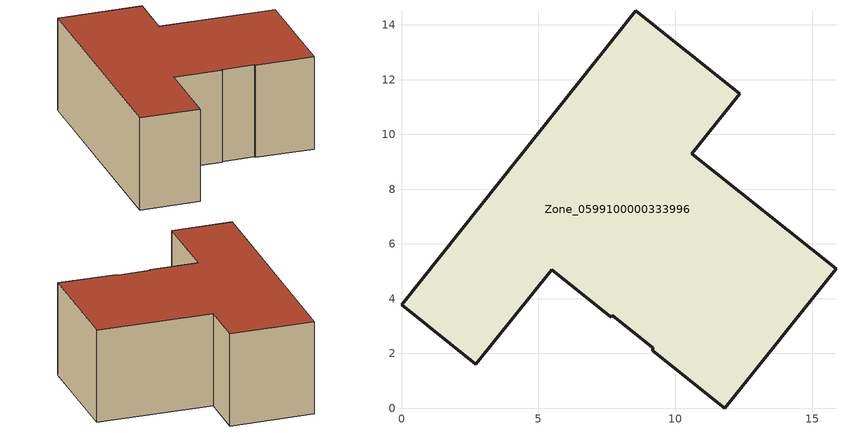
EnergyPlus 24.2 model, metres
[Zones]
Zone_0599100000333996
 floor ground (C_G): 9.18,2.2 7.7,3.39 7.66,3.32 5.48,5.06 2.71,1.6 0,3.77 8.55,14.51 12.36,11.48 10.61,9.29 15.87,5.1 11.8,0 9.18,2.1 z0.41
 wall outside (C_F): 12.36,11.48 8.55,14.51 0,3.77 2.71,1.6 5.48,5.06 7.66,3.32 7.7,3.39 9.18,2.2 9.18,2.1 11.8,0 15.87,5.1 10.61,9.29 12.36,11.48 z0.41:5.94
 roof outside (C_R): 7.7,3.39 9.18,2.2 9.18,2.1 11.8,0 15.87,5.1 10.61,9.29 12.36,11.48 8.55,14.51 0,3.77 2.71,1.6 5.48,5.06 7.66,3.32 z5.94
[BUILDING]
Pand.0599100000333996: North Axis=0; Terrain=City; Loads Convergence Tolerance Value=0.04; Temperature Convergence Tolerance Value=0.4; Solar Distribution=FullExterior; Maximum Number of Warmup Days=25; Minimum Number of Warmup Days=1
[Site:Location]
Rotterdam.The.Hague.AP_ZH_NLD Design_Conditions: Latitude=51.96; Longitude=4.45; Time Zone=1; Elevation=-4.5
[SITE:GROUNDTEMPERATURE:BUILDINGSURFACE]
18, 18, 18, 18, 18, 18, 18, 18, 18, 18, 18, 18
[MATERIAL] Thermal Absorptance=0.9; Solar Absorptance=0.7; Visible Absorptance=0.7
Name | Roughness | Thickness | Conductivity | Density | Specific Heat
G.TC.1975-1991 | MediumSmooth | 0.15 | 0.288461 | 540 | 1210
F.TC.1975-1991 | Rough | 0.3 | 0.230769 | 1920 | 840
R.TC.1975-1991 | MediumRough | 0.2 | 0.153846 | 1500 | 1000
[CONSTRUCTION]
C_G: G.TC.1975-1991
C_F: F.TC.1975-1991
C_R: R.TC.1975-1991
[ZONE]
Zone_0599100000333996: Type=1; Multiplier=1; Ceiling Height=Autocalculate; Volume=Autocalculate; Floor Area=autocalculate; Part of Total Floor Area=Yes
[ZONEINFILTRATION:DESIGNFLOWRATE]
Infil_Zone_0599100000333996: Zone or ZoneList or Space or SpaceList=Zone_0599100000333996; Schedule=AlwaysOn; Design Flow Rate Calculation Method=Flow/Area; Flow Rate per Floor Area=0.003; Constant Term Coefficient=1; Temperature Term Coefficient=0; Velocity Term Coefficient=0; Velocity Squared Term Coefficient=0
[HVACTEMPLATE:ZONE:IDEALLOADSAIRSYSTEM]
Zone_0599100000333996: Maximum Heating Supply Air Temperature=50; Minimum Cooling Supply Air Temperature=13; Maximum Heating Supply Air Humidity Ratio=0.0156; Minimum Cooling Supply Air Humidity Ratio=0.0077; Heating Limit=NoLimit; Cooling Limit=NoLimit; Dehumidification Control Type=ConstantSensibleHeatRatio; Cooling Sensible Heat Ratio=0.7; Dehumidification Setpoint=60; Humidification Control Type=None; Humidification Setpoint=30; Outdoor Air Method=None; Outdoor Air Flow Rate per Person=0.00944; Outdoor Air Flow Rate per Zone Floor Area=0; Outdoor Air Flow Rate per Zone=0; Demand Controlled Ventilation Type=None; Outdoor Air Economizer Type=NoEconomizer; Heat Recovery Type=None; Sensible Heat Recovery Effectiveness=0.7; Latent Heat Recovery Effectiveness=0.65
[ZONECONTROL:THERMOSTAT]
ThermostatControl_Zone_0599100000333996: Zone or ZoneList=Zone_0599100000333996; Control Type Schedule=DualSetpointControlType; Control 1=Thermostat_Zone_0599100000333996; Temperature Difference Between Cutout And Setpoint=0
[THERMOSTATSETPOINT:DUALSETPOINT]
Thermostat_Zone_0599100000333996: Heating Setpoint Temperature Schedule=HeatingSetpoint_Zone_0599100000333996; Cooling Setpoint Temperature Schedule=CoolingSetpoint_Zone_0599100000333996
[SCHEDULE:COMPACT]
HeatingSetpoint_Zone_0599100000333996: Through: 12/31, For: AllDays, Until: 24:00, 21
CoolingSetpoint_Zone_0599100000333996: Through: 12/31, For: AllDays, Until: 24:00, 24
DualSetpointControlType: Through: 12/31, For: AllDays, Until: 24:00, 4
AlwaysOn: Through: 12/31, For: AllDays, Until: 24:00, 1
